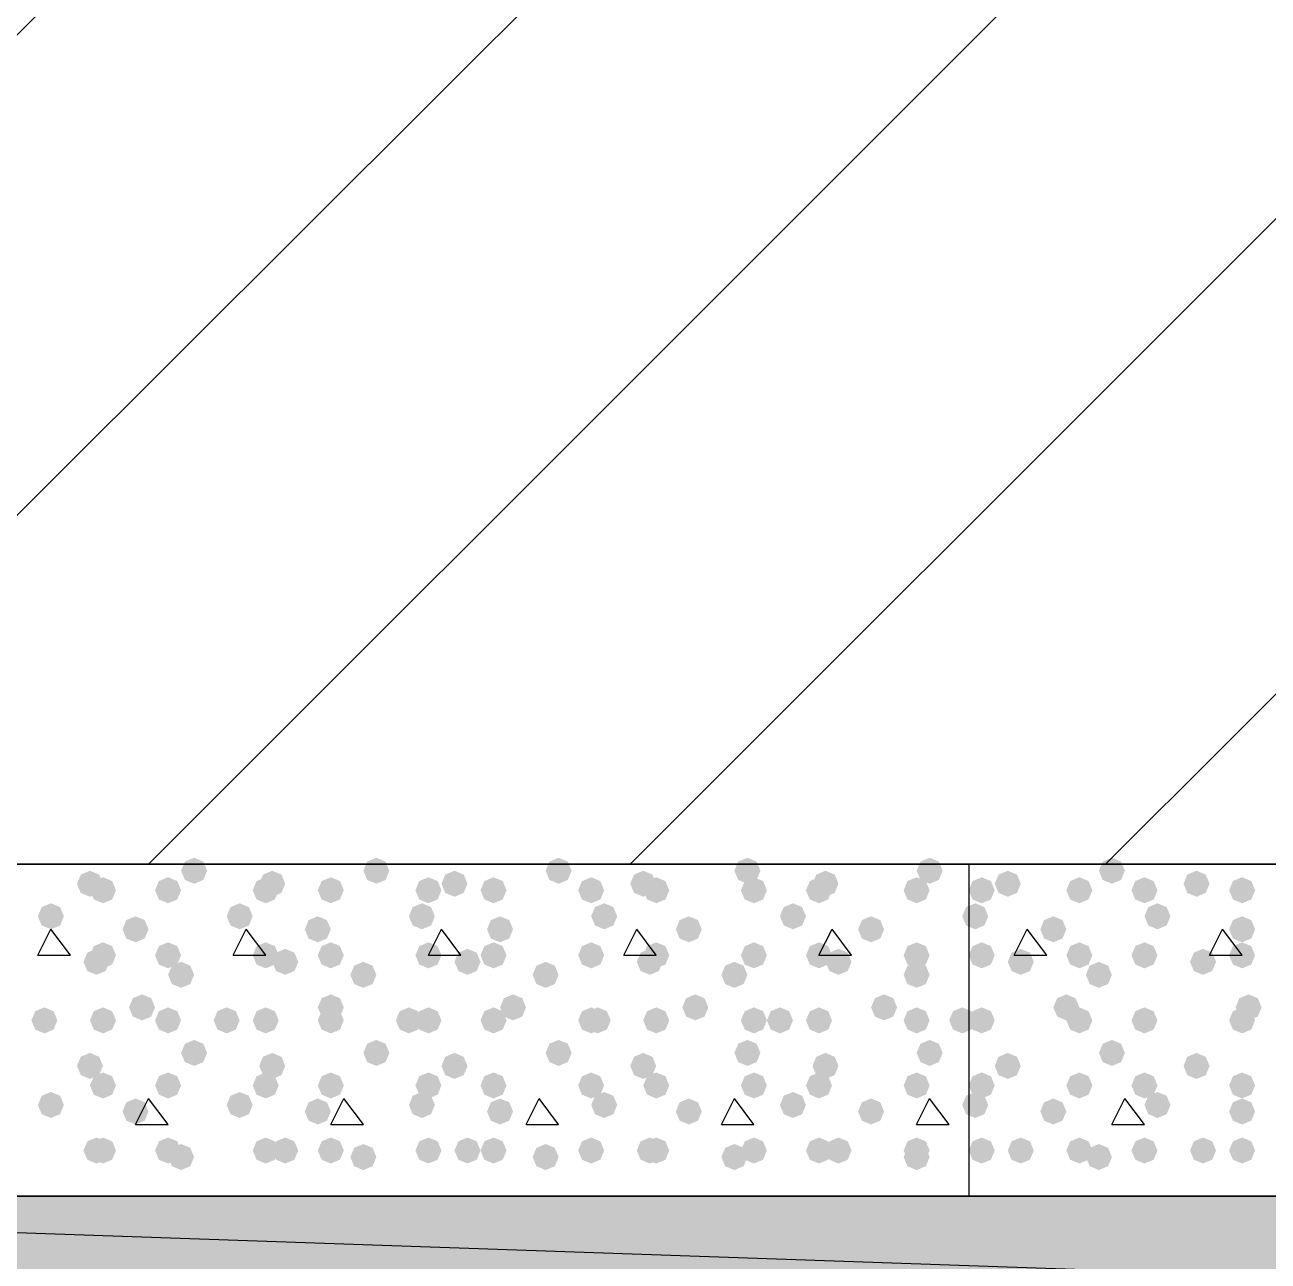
# Model space of a CAD drawing. Header units: millimetres. Extents: x 0 to 420, y 0 to 297.
# Drawn here: x 39.37 to 47.46, y 177.5 to 185.55 of the extents above; entities that cross this region are included whole.
import ezdxf

# ---------------------------------------------------------------- set-up
doc = ezdxf.new("R2010")
doc.units = ezdxf.units.MM
doc.layers.get('0').update_dxf_attribs({"linetype": 'CONTINUOUS'})

msp = doc.modelspace()

# ---------------------------------------------------------------- hatches: boundary and pattern name
at = {"true_color": 0x000008}
for points in [[(40.555333, 180.043667), (40.530463, 179.983871), (40.470667, 179.959), (40.410871, 179.983871), (40.386, 180.043667), (40.410871, 180.103462), (40.470667, 180.128333), (40.530462, 180.103463)], [(41.740667, 180.043667), (41.715796, 179.983871), (41.656, 179.959), (41.596204, 179.983871), (41.571333, 180.043667), (41.596204, 180.103462), (41.656, 180.128333), (41.715796, 180.103463)], [(42.926, 180.043667), (42.901129, 179.983871), (42.841333, 179.959), (42.781537, 179.983871), (42.756667, 180.043667), (42.781537, 180.103462), (42.841333, 180.128333), (42.901129, 180.103463)], [(44.153667, 180.043667), (44.128796, 179.983871), (44.069, 179.959), (44.009204, 179.983871), (43.984333, 180.043667), (44.009204, 180.103462), (44.069, 180.128333), (44.128796, 180.103463)], [(45.339, 180.043667), (45.314129, 179.983871), (45.254333, 179.959), (45.194538, 179.983871), (45.169667, 180.043667), (45.194537, 180.103462), (45.254333, 180.128333), (45.314129, 180.103463)], [(39.878, 179.959), (39.853129, 179.899204), (39.793333, 179.874333), (39.733537, 179.899204), (39.708667, 179.959), (39.733537, 180.018796), (39.793333, 180.043667), (39.853129, 180.018796)], [(39.962667, 179.916667), (39.937796, 179.856871), (39.878, 179.832), (39.818204, 179.856871), (39.793333, 179.916667), (39.818204, 179.976462), (39.878, 180.001333), (39.937796, 179.976463)], [(40.386, 179.916667), (40.361129, 179.856871), (40.301333, 179.832), (40.241537, 179.856871), (40.216667, 179.916667), (40.241537, 179.976462), (40.301333, 180.001333), (40.361129, 179.976463)], [(41.021, 179.916667), (40.996129, 179.856871), (40.936333, 179.832), (40.876537, 179.856871), (40.851667, 179.916667), (40.876537, 179.976462), (40.936333, 180.001333), (40.996129, 179.976463)], [(41.063333, 179.959), (41.038463, 179.899204), (40.978667, 179.874333), (40.918871, 179.899204), (40.894, 179.959), (40.918871, 180.018796), (40.978667, 180.043667), (41.038462, 180.018796)], [(41.444333, 179.916667), (41.419462, 179.856871), (41.359667, 179.832), (41.299871, 179.856871), (41.275, 179.916667), (41.299871, 179.976462), (41.359667, 180.001333), (41.419462, 179.976463)], [(42.079333, 179.916667), (42.054462, 179.856871), (41.994667, 179.832), (41.934871, 179.856871), (41.91, 179.916667), (41.934871, 179.976462), (41.994667, 180.001333), (42.054462, 179.976463)], [(42.248667, 179.959), (42.223796, 179.899204), (42.164, 179.874333), (42.104204, 179.899204), (42.079333, 179.959), (42.104204, 180.018796), (42.164, 180.043667), (42.223796, 180.018796)], [(42.502667, 179.916667), (42.477796, 179.856871), (42.418, 179.832), (42.358204, 179.856871), (42.333333, 179.916667), (42.358204, 179.976462), (42.418, 180.001333), (42.477796, 179.976463)], [(43.137667, 179.916667), (43.112796, 179.856871), (43.053, 179.832), (42.993204, 179.856871), (42.968333, 179.916667), (42.993204, 179.976462), (43.053, 180.001333), (43.112796, 179.976463)], [(43.476333, 179.959), (43.451462, 179.899204), (43.391667, 179.874333), (43.331871, 179.899204), (43.307, 179.959), (43.331871, 180.018796), (43.391667, 180.043667), (43.451462, 180.018796)], [(43.561, 179.916667), (43.536129, 179.856871), (43.476333, 179.832), (43.416537, 179.856871), (43.391667, 179.916667), (43.416537, 179.976462), (43.476333, 180.001333), (43.536129, 179.976463)], [(44.196, 179.916667), (44.171129, 179.856871), (44.111333, 179.832), (44.051537, 179.856871), (44.026667, 179.916667), (44.051537, 179.976462), (44.111333, 180.001333), (44.171129, 179.976463)], [(44.619333, 179.916667), (44.594462, 179.856871), (44.534667, 179.832), (44.474871, 179.856871), (44.45, 179.916667), (44.474871, 179.976462), (44.534667, 180.001333), (44.594462, 179.976463)], [(44.661667, 179.959), (44.636796, 179.899204), (44.577, 179.874333), (44.517204, 179.899204), (44.492333, 179.959), (44.517204, 180.018796), (44.577, 180.043667), (44.636796, 180.018796)], [(45.254333, 179.916667), (45.229462, 179.856871), (45.169667, 179.832), (45.109871, 179.856871), (45.085, 179.916667), (45.109871, 179.976462), (45.169667, 180.001333), (45.229462, 179.976463)], [(39.624, 179.747333), (39.599129, 179.687537), (39.539333, 179.662667), (39.479538, 179.687537), (39.454667, 179.747333), (39.479537, 179.807129), (39.539333, 179.832), (39.599129, 179.807129)], [(40.851667, 179.747333), (40.826796, 179.687537), (40.767, 179.662667), (40.707204, 179.687537), (40.682333, 179.747333), (40.707204, 179.807129), (40.767, 179.832), (40.826796, 179.807129)], [(42.037, 179.747333), (42.012129, 179.687537), (41.952333, 179.662667), (41.892538, 179.687537), (41.867667, 179.747333), (41.892537, 179.807129), (41.952333, 179.832), (42.012129, 179.807129)], [(43.222333, 179.747333), (43.197463, 179.687537), (43.137667, 179.662667), (43.077871, 179.687537), (43.053, 179.747333), (43.077871, 179.807129), (43.137667, 179.832), (43.197462, 179.807129)], [(44.45, 179.747333), (44.425129, 179.687537), (44.365333, 179.662667), (44.305538, 179.687537), (44.280667, 179.747333), (44.305537, 179.807129), (44.365333, 179.832), (44.425129, 179.807129)], [(40.174333, 179.662667), (40.149462, 179.602871), (40.089667, 179.578), (40.029871, 179.602871), (40.005, 179.662667), (40.029871, 179.722462), (40.089667, 179.747333), (40.149462, 179.722463)], [(41.359667, 179.662667), (41.334796, 179.602871), (41.275, 179.578), (41.215204, 179.602871), (41.190333, 179.662667), (41.215204, 179.722462), (41.275, 179.747333), (41.334796, 179.722463)], [(42.545, 179.662667), (42.520129, 179.602871), (42.460333, 179.578), (42.400538, 179.602871), (42.375667, 179.662667), (42.400537, 179.722462), (42.460333, 179.747333), (42.520129, 179.722463)], [(43.772667, 179.662667), (43.747796, 179.602871), (43.688, 179.578), (43.628204, 179.602871), (43.603333, 179.662667), (43.628204, 179.722462), (43.688, 179.747333), (43.747796, 179.722463)], [(44.958, 179.662667), (44.933129, 179.602871), (44.873333, 179.578), (44.813537, 179.602871), (44.788667, 179.662667), (44.813537, 179.722462), (44.873333, 179.747333), (44.933129, 179.722463)], [(39.920333, 179.451), (39.895463, 179.391204), (39.835667, 179.366333), (39.775871, 179.391204), (39.751, 179.451), (39.775871, 179.510796), (39.835667, 179.535667), (39.895462, 179.510796)], [(39.962667, 179.493333), (39.937796, 179.433538), (39.878, 179.408667), (39.818204, 179.433538), (39.793333, 179.493333), (39.818204, 179.553129), (39.878, 179.578), (39.937796, 179.553129)], [(40.386, 179.493333), (40.361129, 179.433538), (40.301333, 179.408667), (40.241537, 179.433538), (40.216667, 179.493333), (40.241537, 179.553129), (40.301333, 179.578), (40.361129, 179.553129)], [(41.021, 179.493333), (40.996129, 179.433538), (40.936333, 179.408667), (40.876537, 179.433538), (40.851667, 179.493333), (40.876537, 179.553129), (40.936333, 179.578), (40.996129, 179.553129)], [(41.148, 179.451), (41.123129, 179.391204), (41.063333, 179.366333), (41.003538, 179.391204), (40.978667, 179.451), (41.003537, 179.510796), (41.063333, 179.535667), (41.123129, 179.510796)], [(41.444333, 179.493333), (41.419462, 179.433538), (41.359667, 179.408667), (41.299871, 179.433538), (41.275, 179.493333), (41.299871, 179.553129), (41.359667, 179.578), (41.419462, 179.553129)], [(42.079333, 179.493333), (42.054462, 179.433538), (41.994667, 179.408667), (41.934871, 179.433538), (41.91, 179.493333), (41.934871, 179.553129), (41.994667, 179.578), (42.054462, 179.553129)], [(42.333333, 179.451), (42.308463, 179.391204), (42.248667, 179.366333), (42.188871, 179.391204), (42.164, 179.451), (42.188871, 179.510796), (42.248667, 179.535667), (42.308462, 179.510796)], [(42.502667, 179.493333), (42.477796, 179.433538), (42.418, 179.408667), (42.358204, 179.433538), (42.333333, 179.493333), (42.358204, 179.553129), (42.418, 179.578), (42.477796, 179.553129)], [(43.137667, 179.493333), (43.112796, 179.433538), (43.053, 179.408667), (42.993204, 179.433538), (42.968333, 179.493333), (42.993204, 179.553129), (43.053, 179.578), (43.112796, 179.553129)], [(43.518667, 179.451), (43.493796, 179.391204), (43.434, 179.366333), (43.374204, 179.391204), (43.349333, 179.451), (43.374204, 179.510796), (43.434, 179.535667), (43.493796, 179.510796)], [(43.561, 179.493333), (43.536129, 179.433538), (43.476333, 179.408667), (43.416537, 179.433538), (43.391667, 179.493333), (43.416537, 179.553129), (43.476333, 179.578), (43.536129, 179.553129)], [(44.196, 179.493333), (44.171129, 179.433538), (44.111333, 179.408667), (44.051537, 179.433538), (44.026667, 179.493333), (44.051537, 179.553129), (44.111333, 179.578), (44.171129, 179.553129)], [(44.619333, 179.493333), (44.594462, 179.433538), (44.534667, 179.408667), (44.474871, 179.433538), (44.45, 179.493333), (44.474871, 179.553129), (44.534667, 179.578), (44.594462, 179.553129)], [(44.746333, 179.451), (44.721462, 179.391204), (44.661667, 179.366333), (44.601871, 179.391204), (44.577, 179.451), (44.601871, 179.510796), (44.661667, 179.535667), (44.721462, 179.510796)], [(45.254333, 179.493333), (45.229462, 179.433538), (45.169667, 179.408667), (45.109871, 179.433538), (45.085, 179.493333), (45.109871, 179.553129), (45.169667, 179.578), (45.229462, 179.553129)], [(40.470667, 179.366333), (40.445796, 179.306537), (40.386, 179.281667), (40.326204, 179.306537), (40.301333, 179.366333), (40.326204, 179.426129), (40.386, 179.451), (40.445796, 179.426129)], [(41.656, 179.366333), (41.631129, 179.306537), (41.571333, 179.281667), (41.511537, 179.306537), (41.486667, 179.366333), (41.511537, 179.426129), (41.571333, 179.451), (41.631129, 179.426129)], [(42.841333, 179.366333), (42.816463, 179.306537), (42.756667, 179.281667), (42.696871, 179.306537), (42.672, 179.366333), (42.696871, 179.426129), (42.756667, 179.451), (42.816462, 179.426129)], [(44.069, 179.366333), (44.044129, 179.306537), (43.984333, 179.281667), (43.924538, 179.306537), (43.899667, 179.366333), (43.924537, 179.426129), (43.984333, 179.451), (44.044129, 179.426129)], [(45.254333, 179.366333), (45.229462, 179.306537), (45.169667, 179.281667), (45.109871, 179.306537), (45.085, 179.366333), (45.109871, 179.426129), (45.169667, 179.451), (45.229462, 179.426129)], [(40.216667, 179.154667), (40.191796, 179.094871), (40.132, 179.07), (40.072204, 179.094871), (40.047333, 179.154667), (40.072204, 179.214462), (40.132, 179.239333), (40.191796, 179.214463)], [(41.444333, 179.154667), (41.419462, 179.094871), (41.359667, 179.07), (41.299871, 179.094871), (41.275, 179.154667), (41.299871, 179.214462), (41.359667, 179.239333), (41.419462, 179.214463)], [(42.629667, 179.154667), (42.604796, 179.094871), (42.545, 179.07), (42.485204, 179.094871), (42.460333, 179.154667), (42.485204, 179.214462), (42.545, 179.239333), (42.604796, 179.214463)], [(43.815, 179.154667), (43.790129, 179.094871), (43.730333, 179.07), (43.670538, 179.094871), (43.645667, 179.154667), (43.670537, 179.214462), (43.730333, 179.239333), (43.790129, 179.214463)], [(45.042667, 179.154667), (45.017796, 179.094871), (44.958, 179.07), (44.898204, 179.094871), (44.873333, 179.154667), (44.898204, 179.214462), (44.958, 179.239333), (45.017796, 179.214463)], [(39.581667, 179.07), (39.556796, 179.010204), (39.497, 178.985333), (39.437204, 179.010204), (39.412333, 179.07), (39.437204, 179.129796), (39.497, 179.154667), (39.556796, 179.129796)], [(39.962667, 179.07), (39.937796, 179.010204), (39.878, 178.985333), (39.818204, 179.010204), (39.793333, 179.07), (39.818204, 179.129796), (39.878, 179.154667), (39.937796, 179.129796)], [(40.386, 179.07), (40.361129, 179.010204), (40.301333, 178.985333), (40.241537, 179.010204), (40.216667, 179.07), (40.241537, 179.129796), (40.301333, 179.154667), (40.361129, 179.129796)], [(40.767, 179.07), (40.742129, 179.010204), (40.682333, 178.985333), (40.622538, 179.010204), (40.597667, 179.07), (40.622537, 179.129796), (40.682333, 179.154667), (40.742129, 179.129796)], [(41.021, 179.07), (40.996129, 179.010204), (40.936333, 178.985333), (40.876537, 179.010204), (40.851667, 179.07), (40.876537, 179.129796), (40.936333, 179.154667), (40.996129, 179.129796)], [(41.444333, 179.07), (41.419462, 179.010204), (41.359667, 178.985333), (41.299871, 179.010204), (41.275, 179.07), (41.299871, 179.129796), (41.359667, 179.154667), (41.419462, 179.129796)], [(41.952333, 179.07), (41.927463, 179.010204), (41.867667, 178.985333), (41.807871, 179.010204), (41.783, 179.07), (41.807871, 179.129796), (41.867667, 179.154667), (41.927462, 179.129796)], [(42.079333, 179.07), (42.054462, 179.010204), (41.994667, 178.985333), (41.934871, 179.010204), (41.91, 179.07), (41.934871, 179.129796), (41.994667, 179.154667), (42.054462, 179.129796)], [(42.502667, 179.07), (42.477796, 179.010204), (42.418, 178.985333), (42.358204, 179.010204), (42.333333, 179.07), (42.358204, 179.129796), (42.418, 179.154667), (42.477796, 179.129796)], [(43.137667, 179.07), (43.112796, 179.010204), (43.053, 178.985333), (42.993204, 179.010204), (42.968333, 179.07), (42.993204, 179.129796), (43.053, 179.154667), (43.112796, 179.129796)], [(43.18, 179.07), (43.155129, 179.010204), (43.095333, 178.985333), (43.035538, 179.010204), (43.010667, 179.07), (43.035537, 179.129796), (43.095333, 179.154667), (43.155129, 179.129796)], [(43.561, 179.07), (43.536129, 179.010204), (43.476333, 178.985333), (43.416537, 179.010204), (43.391667, 179.07), (43.416537, 179.129796), (43.476333, 179.154667), (43.536129, 179.129796)], [(44.196, 179.07), (44.171129, 179.010204), (44.111333, 178.985333), (44.051537, 179.010204), (44.026667, 179.07), (44.051537, 179.129796), (44.111333, 179.154667), (44.171129, 179.129796)], [(44.365333, 179.07), (44.340463, 179.010204), (44.280667, 178.985333), (44.220871, 179.010204), (44.196, 179.07), (44.220871, 179.129796), (44.280667, 179.154667), (44.340462, 179.129796)], [(44.619333, 179.07), (44.594462, 179.010204), (44.534667, 178.985333), (44.474871, 179.010204), (44.45, 179.07), (44.474871, 179.129796), (44.534667, 179.154667), (44.594462, 179.129796)], [(45.254333, 179.07), (45.229462, 179.010204), (45.169667, 178.985333), (45.109871, 179.010204), (45.085, 179.07), (45.109871, 179.129796), (45.169667, 179.154667), (45.229462, 179.129796)], [(45.550667, 179.07), (45.525796, 179.010204), (45.466, 178.985333), (45.406204, 179.010204), (45.381333, 179.07), (45.406204, 179.129796), (45.466, 179.154667), (45.525796, 179.129796)], [(40.555333, 178.858333), (40.530463, 178.798537), (40.470667, 178.773667), (40.410871, 178.798537), (40.386, 178.858333), (40.410871, 178.918129), (40.470667, 178.943), (40.530462, 178.918129)], [(41.740667, 178.858333), (41.715796, 178.798537), (41.656, 178.773667), (41.596204, 178.798537), (41.571333, 178.858333), (41.596204, 178.918129), (41.656, 178.943), (41.715796, 178.918129)], [(42.926, 178.858333), (42.901129, 178.798537), (42.841333, 178.773667), (42.781537, 178.798537), (42.756667, 178.858333), (42.781537, 178.918129), (42.841333, 178.943), (42.901129, 178.918129)], [(44.153667, 178.858333), (44.128796, 178.798537), (44.069, 178.773667), (44.009204, 178.798537), (43.984333, 178.858333), (44.009204, 178.918129), (44.069, 178.943), (44.128796, 178.918129)], [(45.339, 178.858333), (45.314129, 178.798537), (45.254333, 178.773667), (45.194538, 178.798537), (45.169667, 178.858333), (45.194537, 178.918129), (45.254333, 178.943), (45.314129, 178.918129)], [(39.878, 178.773667), (39.853129, 178.713871), (39.793333, 178.689), (39.733537, 178.713871), (39.708667, 178.773667), (39.733537, 178.833462), (39.793333, 178.858333), (39.853129, 178.833463)], [(41.063333, 178.773667), (41.038463, 178.713871), (40.978667, 178.689), (40.918871, 178.713871), (40.894, 178.773667), (40.918871, 178.833462), (40.978667, 178.858333), (41.038462, 178.833463)], [(42.248667, 178.773667), (42.223796, 178.713871), (42.164, 178.689), (42.104204, 178.713871), (42.079333, 178.773667), (42.104204, 178.833462), (42.164, 178.858333), (42.223796, 178.833463)], [(43.476333, 178.773667), (43.451462, 178.713871), (43.391667, 178.689), (43.331871, 178.713871), (43.307, 178.773667), (43.331871, 178.833462), (43.391667, 178.858333), (43.451462, 178.833463)], [(44.661667, 178.773667), (44.636796, 178.713871), (44.577, 178.689), (44.517204, 178.713871), (44.492333, 178.773667), (44.517204, 178.833462), (44.577, 178.858333), (44.636796, 178.833463)], [(39.962667, 178.646667), (39.937796, 178.586871), (39.878, 178.562), (39.818204, 178.586871), (39.793333, 178.646667), (39.818204, 178.706462), (39.878, 178.731333), (39.937796, 178.706463)], [(40.386, 178.646667), (40.361129, 178.586871), (40.301333, 178.562), (40.241537, 178.586871), (40.216667, 178.646667), (40.241537, 178.706462), (40.301333, 178.731333), (40.361129, 178.706463)], [(41.021, 178.646667), (40.996129, 178.586871), (40.936333, 178.562), (40.876537, 178.586871), (40.851667, 178.646667), (40.876537, 178.706462), (40.936333, 178.731333), (40.996129, 178.706463)], [(41.444333, 178.646667), (41.419462, 178.586871), (41.359667, 178.562), (41.299871, 178.586871), (41.275, 178.646667), (41.299871, 178.706462), (41.359667, 178.731333), (41.419462, 178.706463)], [(42.079333, 178.646667), (42.054462, 178.586871), (41.994667, 178.562), (41.934871, 178.586871), (41.91, 178.646667), (41.934871, 178.706462), (41.994667, 178.731333), (42.054462, 178.706463)], [(42.502667, 178.646667), (42.477796, 178.586871), (42.418, 178.562), (42.358204, 178.586871), (42.333333, 178.646667), (42.358204, 178.706462), (42.418, 178.731333), (42.477796, 178.706463)], [(43.137667, 178.646667), (43.112796, 178.586871), (43.053, 178.562), (42.993204, 178.586871), (42.968333, 178.646667), (42.993204, 178.706462), (43.053, 178.731333), (43.112796, 178.706463)], [(43.561, 178.646667), (43.536129, 178.586871), (43.476333, 178.562), (43.416537, 178.586871), (43.391667, 178.646667), (43.416537, 178.706462), (43.476333, 178.731333), (43.536129, 178.706463)], [(44.196, 178.646667), (44.171129, 178.586871), (44.111333, 178.562), (44.051537, 178.586871), (44.026667, 178.646667), (44.051537, 178.706462), (44.111333, 178.731333), (44.171129, 178.706463)], [(44.619333, 178.646667), (44.594462, 178.586871), (44.534667, 178.562), (44.474871, 178.586871), (44.45, 178.646667), (44.474871, 178.706462), (44.534667, 178.731333), (44.594462, 178.706463)], [(45.254333, 178.646667), (45.229462, 178.586871), (45.169667, 178.562), (45.109871, 178.586871), (45.085, 178.646667), (45.109871, 178.706462), (45.169667, 178.731333), (45.229462, 178.706463)], [(39.624, 178.519667), (39.599129, 178.459871), (39.539333, 178.435), (39.479538, 178.459871), (39.454667, 178.519667), (39.479537, 178.579462), (39.539333, 178.604333), (39.599129, 178.579463)], [(40.174333, 178.477333), (40.149462, 178.417537), (40.089667, 178.392667), (40.029871, 178.417537), (40.005, 178.477333), (40.029871, 178.537129), (40.089667, 178.562), (40.149462, 178.537129)], [(40.851667, 178.519667), (40.826796, 178.459871), (40.767, 178.435), (40.707204, 178.459871), (40.682333, 178.519667), (40.707204, 178.579462), (40.767, 178.604333), (40.826796, 178.579463)], [(41.359667, 178.477333), (41.334796, 178.417537), (41.275, 178.392667), (41.215204, 178.417537), (41.190333, 178.477333), (41.215204, 178.537129), (41.275, 178.562), (41.334796, 178.537129)], [(42.037, 178.519667), (42.012129, 178.459871), (41.952333, 178.435), (41.892538, 178.459871), (41.867667, 178.519667), (41.892537, 178.579462), (41.952333, 178.604333), (42.012129, 178.579463)], [(42.545, 178.477333), (42.520129, 178.417537), (42.460333, 178.392667), (42.400538, 178.417537), (42.375667, 178.477333), (42.400537, 178.537129), (42.460333, 178.562), (42.520129, 178.537129)], [(43.222333, 178.519667), (43.197463, 178.459871), (43.137667, 178.435), (43.077871, 178.459871), (43.053, 178.519667), (43.077871, 178.579462), (43.137667, 178.604333), (43.197462, 178.579463)], [(43.772667, 178.477333), (43.747796, 178.417537), (43.688, 178.392667), (43.628204, 178.417537), (43.603333, 178.477333), (43.628204, 178.537129), (43.688, 178.562), (43.747796, 178.537129)], [(44.45, 178.519667), (44.425129, 178.459871), (44.365333, 178.435), (44.305538, 178.459871), (44.280667, 178.519667), (44.305537, 178.579462), (44.365333, 178.604333), (44.425129, 178.579463)], [(44.958, 178.477333), (44.933129, 178.417537), (44.873333, 178.392667), (44.813537, 178.417537), (44.788667, 178.477333), (44.813537, 178.537129), (44.873333, 178.562), (44.933129, 178.537129)], [(39.920333, 178.223333), (39.895463, 178.163537), (39.835667, 178.138667), (39.775871, 178.163537), (39.751, 178.223333), (39.775871, 178.283129), (39.835667, 178.308), (39.895462, 178.283129)], [(39.962667, 178.223333), (39.937796, 178.163537), (39.878, 178.138667), (39.818204, 178.163537), (39.793333, 178.223333), (39.818204, 178.283129), (39.878, 178.308), (39.937796, 178.283129)], [(40.386, 178.223333), (40.361129, 178.163537), (40.301333, 178.138667), (40.241537, 178.163537), (40.216667, 178.223333), (40.241537, 178.283129), (40.301333, 178.308), (40.361129, 178.283129)], [(41.021, 178.223333), (40.996129, 178.163537), (40.936333, 178.138667), (40.876537, 178.163537), (40.851667, 178.223333), (40.876537, 178.283129), (40.936333, 178.308), (40.996129, 178.283129)], [(41.148, 178.223333), (41.123129, 178.163537), (41.063333, 178.138667), (41.003538, 178.163537), (40.978667, 178.223333), (41.003537, 178.283129), (41.063333, 178.308), (41.123129, 178.283129)], [(41.444333, 178.223333), (41.419462, 178.163537), (41.359667, 178.138667), (41.299871, 178.163537), (41.275, 178.223333), (41.299871, 178.283129), (41.359667, 178.308), (41.419462, 178.283129)], [(42.079333, 178.223333), (42.054462, 178.163537), (41.994667, 178.138667), (41.934871, 178.163537), (41.91, 178.223333), (41.934871, 178.283129), (41.994667, 178.308), (42.054462, 178.283129)], [(42.333333, 178.223333), (42.308463, 178.163537), (42.248667, 178.138667), (42.188871, 178.163537), (42.164, 178.223333), (42.188871, 178.283129), (42.248667, 178.308), (42.308462, 178.283129)], [(42.502667, 178.223333), (42.477796, 178.163537), (42.418, 178.138667), (42.358204, 178.163537), (42.333333, 178.223333), (42.358204, 178.283129), (42.418, 178.308), (42.477796, 178.283129)], [(43.137667, 178.223333), (43.112796, 178.163537), (43.053, 178.138667), (42.993204, 178.163537), (42.968333, 178.223333), (42.993204, 178.283129), (43.053, 178.308), (43.112796, 178.283129)], [(43.518667, 178.223333), (43.493796, 178.163537), (43.434, 178.138667), (43.374204, 178.163537), (43.349333, 178.223333), (43.374204, 178.283129), (43.434, 178.308), (43.493796, 178.283129)], [(43.561, 178.223333), (43.536129, 178.163537), (43.476333, 178.138667), (43.416537, 178.163537), (43.391667, 178.223333), (43.416537, 178.283129), (43.476333, 178.308), (43.536129, 178.283129)], [(44.196, 178.223333), (44.171129, 178.163537), (44.111333, 178.138667), (44.051537, 178.163537), (44.026667, 178.223333), (44.051537, 178.283129), (44.111333, 178.308), (44.171129, 178.283129)], [(44.619333, 178.223333), (44.594462, 178.163537), (44.534667, 178.138667), (44.474871, 178.163537), (44.45, 178.223333), (44.474871, 178.283129), (44.534667, 178.308), (44.594462, 178.283129)], [(44.746333, 178.223333), (44.721462, 178.163537), (44.661667, 178.138667), (44.601871, 178.163537), (44.577, 178.223333), (44.601871, 178.283129), (44.661667, 178.308), (44.721462, 178.283129)], [(45.254333, 178.223333), (45.229462, 178.163537), (45.169667, 178.138667), (45.109871, 178.163537), (45.085, 178.223333), (45.109871, 178.283129), (45.169667, 178.308), (45.229462, 178.283129)], [(40.470667, 178.181), (40.445796, 178.121204), (40.386, 178.096333), (40.326204, 178.121204), (40.301333, 178.181), (40.326204, 178.240796), (40.386, 178.265667), (40.445796, 178.240796)], [(41.656, 178.181), (41.631129, 178.121204), (41.571333, 178.096333), (41.511537, 178.121204), (41.486667, 178.181), (41.511537, 178.240796), (41.571333, 178.265667), (41.631129, 178.240796)], [(42.841333, 178.181), (42.816463, 178.121204), (42.756667, 178.096333), (42.696871, 178.121204), (42.672, 178.181), (42.696871, 178.240796), (42.756667, 178.265667), (42.816462, 178.240796)], [(44.069, 178.181), (44.044129, 178.121204), (43.984333, 178.096333), (43.924538, 178.121204), (43.899667, 178.181), (43.924537, 178.240796), (43.984333, 178.265667), (44.044129, 178.240796)], [(45.254333, 178.181), (45.229462, 178.121204), (45.169667, 178.096333), (45.109871, 178.121204), (45.085, 178.181), (45.109871, 178.240796), (45.169667, 178.265667), (45.229462, 178.240796)]]:
    msp.add_hatch(color=0, dxfattribs=at).paths.add_polyline_path(points, flags=0)
at = {"true_color": 0x000007}
for points in [[(46.524333, 180.043667), (46.499462, 179.983871), (46.439667, 179.959), (46.379871, 179.983871), (46.355, 180.043667), (46.379871, 180.103462), (46.439667, 180.128333), (46.499462, 180.103463)], [(45.677667, 179.916667), (45.652796, 179.856871), (45.593, 179.832), (45.533204, 179.856871), (45.508333, 179.916667), (45.533204, 179.976462), (45.593, 180.001333), (45.652796, 179.976463)], [(45.847, 179.959), (45.822129, 179.899204), (45.762333, 179.874333), (45.702538, 179.899204), (45.677667, 179.959), (45.702537, 180.018796), (45.762333, 180.043667), (45.822129, 180.018796)], [(46.312667, 179.916667), (46.287796, 179.856871), (46.228, 179.832), (46.168204, 179.856871), (46.143333, 179.916667), (46.168204, 179.976462), (46.228, 180.001333), (46.287796, 179.976463)], [(46.736, 179.916667), (46.711129, 179.856871), (46.651333, 179.832), (46.591537, 179.856871), (46.566667, 179.916667), (46.591537, 179.976462), (46.651333, 180.001333), (46.711129, 179.976463)], [(47.074667, 179.959), (47.049796, 179.899204), (46.99, 179.874333), (46.930204, 179.899204), (46.905333, 179.959), (46.930204, 180.018796), (46.99, 180.043667), (47.049796, 180.018796)], [(47.371, 179.916667), (47.346129, 179.856871), (47.286333, 179.832), (47.226537, 179.856871), (47.201667, 179.916667), (47.226537, 179.976462), (47.286333, 180.001333), (47.346129, 179.976463)], [(45.635333, 179.747333), (45.610463, 179.687537), (45.550667, 179.662667), (45.490871, 179.687537), (45.466, 179.747333), (45.490871, 179.807129), (45.550667, 179.832), (45.610462, 179.807129)], [(46.820667, 179.747333), (46.795796, 179.687537), (46.736, 179.662667), (46.676204, 179.687537), (46.651333, 179.747333), (46.676204, 179.807129), (46.736, 179.832), (46.795796, 179.807129)], [(46.143333, 179.662667), (46.118463, 179.602871), (46.058667, 179.578), (45.998871, 179.602871), (45.974, 179.662667), (45.998871, 179.722462), (46.058667, 179.747333), (46.118462, 179.722463)], [(47.371, 179.662667), (47.346129, 179.602871), (47.286333, 179.578), (47.226537, 179.602871), (47.201667, 179.662667), (47.226537, 179.722462), (47.286333, 179.747333), (47.346129, 179.722463)], [(45.677667, 179.493333), (45.652796, 179.433538), (45.593, 179.408667), (45.533204, 179.433538), (45.508333, 179.493333), (45.533204, 179.553129), (45.593, 179.578), (45.652796, 179.553129)], [(45.931667, 179.451), (45.906796, 179.391204), (45.847, 179.366333), (45.787204, 179.391204), (45.762333, 179.451), (45.787204, 179.510796), (45.847, 179.535667), (45.906796, 179.510796)], [(46.312667, 179.493333), (46.287796, 179.433538), (46.228, 179.408667), (46.168204, 179.433538), (46.143333, 179.493333), (46.168204, 179.553129), (46.228, 179.578), (46.287796, 179.553129)], [(46.736, 179.493333), (46.711129, 179.433538), (46.651333, 179.408667), (46.591537, 179.433538), (46.566667, 179.493333), (46.591537, 179.553129), (46.651333, 179.578), (46.711129, 179.553129)], [(47.117, 179.451), (47.092129, 179.391204), (47.032333, 179.366333), (46.972538, 179.391204), (46.947667, 179.451), (46.972537, 179.510796), (47.032333, 179.535667), (47.092129, 179.510796)], [(47.371, 179.493333), (47.346129, 179.433538), (47.286333, 179.408667), (47.226537, 179.433538), (47.201667, 179.493333), (47.226537, 179.553129), (47.286333, 179.578), (47.346129, 179.553129)], [(46.439667, 179.366333), (46.414796, 179.306537), (46.355, 179.281667), (46.295204, 179.306537), (46.270333, 179.366333), (46.295204, 179.426129), (46.355, 179.451), (46.414796, 179.426129)], [(46.228, 179.154667), (46.203129, 179.094871), (46.143333, 179.07), (46.083537, 179.094871), (46.058667, 179.154667), (46.083537, 179.214462), (46.143333, 179.239333), (46.203129, 179.214463)], [(47.413333, 179.154667), (47.388463, 179.094871), (47.328667, 179.07), (47.268871, 179.094871), (47.244, 179.154667), (47.268871, 179.214462), (47.328667, 179.239333), (47.388462, 179.214463)], [(45.677667, 179.07), (45.652796, 179.010204), (45.593, 178.985333), (45.533204, 179.010204), (45.508333, 179.07), (45.533204, 179.129796), (45.593, 179.154667), (45.652796, 179.129796)], [(46.312667, 179.07), (46.287796, 179.010204), (46.228, 178.985333), (46.168204, 179.010204), (46.143333, 179.07), (46.168204, 179.129796), (46.228, 179.154667), (46.287796, 179.129796)], [(46.736, 179.07), (46.711129, 179.010204), (46.651333, 178.985333), (46.591537, 179.010204), (46.566667, 179.07), (46.591537, 179.129796), (46.651333, 179.154667), (46.711129, 179.129796)], [(46.736, 179.07), (46.711129, 179.010204), (46.651333, 178.985333), (46.591537, 179.010204), (46.566667, 179.07), (46.591537, 179.129796), (46.651333, 179.154667), (46.711129, 179.129796)], [(47.371, 179.07), (47.346129, 179.010204), (47.286333, 178.985333), (47.226537, 179.010204), (47.201667, 179.07), (47.226537, 179.129796), (47.286333, 179.154667), (47.346129, 179.129796)], [(46.524333, 178.858333), (46.499462, 178.798537), (46.439667, 178.773667), (46.379871, 178.798537), (46.355, 178.858333), (46.379871, 178.918129), (46.439667, 178.943), (46.499462, 178.918129)], [(45.847, 178.773667), (45.822129, 178.713871), (45.762333, 178.689), (45.702538, 178.713871), (45.677667, 178.773667), (45.702537, 178.833462), (45.762333, 178.858333), (45.822129, 178.833463)], [(47.074667, 178.773667), (47.049796, 178.713871), (46.99, 178.689), (46.930204, 178.713871), (46.905333, 178.773667), (46.930204, 178.833462), (46.99, 178.858333), (47.049796, 178.833463)], [(45.677667, 178.646667), (45.652796, 178.586871), (45.593, 178.562), (45.533204, 178.586871), (45.508333, 178.646667), (45.533204, 178.706462), (45.593, 178.731333), (45.652796, 178.706463)], [(46.312667, 178.646667), (46.287796, 178.586871), (46.228, 178.562), (46.168204, 178.586871), (46.143333, 178.646667), (46.168204, 178.706462), (46.228, 178.731333), (46.287796, 178.706463)], [(46.736, 178.646667), (46.711129, 178.586871), (46.651333, 178.562), (46.591537, 178.586871), (46.566667, 178.646667), (46.591537, 178.706462), (46.651333, 178.731333), (46.711129, 178.706463)], [(47.371, 178.646667), (47.346129, 178.586871), (47.286333, 178.562), (47.226537, 178.586871), (47.201667, 178.646667), (47.226537, 178.706462), (47.286333, 178.731333), (47.346129, 178.706463)], [(45.635333, 178.519667), (45.610463, 178.459871), (45.550667, 178.435), (45.490871, 178.459871), (45.466, 178.519667), (45.490871, 178.579462), (45.550667, 178.604333), (45.610462, 178.579463)], [(46.143333, 178.477333), (46.118463, 178.417537), (46.058667, 178.392667), (45.998871, 178.417537), (45.974, 178.477333), (45.998871, 178.537129), (46.058667, 178.562), (46.118462, 178.537129)], [(46.820667, 178.519667), (46.795796, 178.459871), (46.736, 178.435), (46.676204, 178.459871), (46.651333, 178.519667), (46.676204, 178.579462), (46.736, 178.604333), (46.795796, 178.579463)], [(47.371, 178.477333), (47.346129, 178.417537), (47.286333, 178.392667), (47.226537, 178.417537), (47.201667, 178.477333), (47.226537, 178.537129), (47.286333, 178.562), (47.346129, 178.537129)], [(45.677667, 178.223333), (45.652796, 178.163537), (45.593, 178.138667), (45.533204, 178.163537), (45.508333, 178.223333), (45.533204, 178.283129), (45.593, 178.308), (45.652796, 178.283129)], [(45.931667, 178.223333), (45.906796, 178.163537), (45.847, 178.138667), (45.787204, 178.163537), (45.762333, 178.223333), (45.787204, 178.283129), (45.847, 178.308), (45.906796, 178.283129)], [(46.312667, 178.223333), (46.287796, 178.163537), (46.228, 178.138667), (46.168204, 178.163537), (46.143333, 178.223333), (46.168204, 178.283129), (46.228, 178.308), (46.287796, 178.283129)], [(46.736, 178.223333), (46.711129, 178.163537), (46.651333, 178.138667), (46.591537, 178.163537), (46.566667, 178.223333), (46.591537, 178.283129), (46.651333, 178.308), (46.711129, 178.283129)], [(47.117, 178.223333), (47.092129, 178.163537), (47.032333, 178.138667), (46.972538, 178.163537), (46.947667, 178.223333), (46.972537, 178.283129), (47.032333, 178.308), (47.092129, 178.283129)], [(47.371, 178.223333), (47.346129, 178.163537), (47.286333, 178.138667), (47.226537, 178.163537), (47.201667, 178.223333), (47.226537, 178.283129), (47.286333, 178.308), (47.346129, 178.283129)], [(46.439667, 178.181), (46.414796, 178.121204), (46.355, 178.096333), (46.295204, 178.121204), (46.270333, 178.181), (46.295204, 178.240796), (46.355, 178.265667), (46.414796, 178.240796)]]:
    msp.add_hatch(color=0, dxfattribs=at).paths.add_polyline_path(points, flags=0)
at = {"true_color": 0x000008}
h = msp.add_hatch(color=0, dxfattribs=at)
h.paths.add_polyline_path([(378.544667, 177.927), (32.469667, 177.927), (378.544667, 165.946667)], flags=0)
h.paths.add_polyline_path([(32.469667, 177.927), (378.544667, 165.946667), (32.469667, 165.946667)], flags=0)

# ---------------------------------------------------------------- linework, layer by layer
at = {"color": 0, "true_color": 0x000007}
for points in [[(31.369, 201.252667), (31.369, 177.927), (379.603, 177.927), (379.603, 201.252667), (217.17, 201.252667), (217.17, 222.461667), (193.844333, 222.461667), (193.844333, 201.252667)], [(31.369, 201.252667), (31.369, 177.927), (379.603, 177.927), (379.603, 201.252667), (217.17, 201.252667), (217.17, 222.461667), (193.844333, 222.461667), (193.844333, 201.252667)], [(33.528002, 199.135999), (195.961001, 199.135999), (195.961001, 220.344999), (215.053334, 220.344999), (215.053334, 199.135999), (377.486334, 199.135999), (377.486334, 180.085999), (33.528002, 180.085999)], [(45.508333, 180.086), (45.508333, 177.927), (47.625, 177.927), (47.625, 180.086)]]:
    msp.add_lwpolyline(points, close=True, dxfattribs=at)
at = {"color": 0, "true_color": 0x0000fd}
msp.add_lwpolyline([(33.528, 180.086), (377.486333, 180.086), (377.486333, 199.136), (215.053333, 199.136), (215.053333, 220.345), (195.961, 220.345), (195.961, 199.136), (33.528, 199.136)], close=True, dxfattribs=at)
at = {"color": 0, "true_color": 0x000002}
for points in [[(33.909, 180.086), (53.001333, 199.136)], [(37.041667, 180.086), (56.134, 199.136)], [(40.174333, 180.086), (59.224333, 199.136)], [(43.307, 180.086), (62.357, 199.136)], [(46.397333, 180.086), (65.489667, 199.136)]]:
    msp.add_lwpolyline(points, dxfattribs=at)
at = {"color": 0, "true_color": 0x000007}
for points in [[(45.508333, 180.086), (33.528, 180.086)], [(45.804667, 179.493333), (45.889333, 179.662667)], [(46.016333, 179.493333), (45.889333, 179.662667)], [(47.074667, 179.493333), (47.159333, 179.662667)], [(47.286333, 179.493333), (47.159333, 179.662667)], [(45.804667, 179.493333), (46.016333, 179.493333)], [(47.074667, 179.493333), (47.286333, 179.493333)], [(46.439667, 178.392667), (46.524333, 178.562)], [(46.651333, 178.392667), (46.524333, 178.562)], [(46.439667, 178.392667), (46.651333, 178.392667)], [(33.528, 177.927), (45.508333, 177.927)]]:
    msp.add_lwpolyline(points, dxfattribs=at)
at = {"color": 0, "true_color": 0x000008}
for points in [[(39.454667, 179.493333), (39.539333, 179.662667)], [(39.666333, 179.493333), (39.539333, 179.662667)], [(40.724667, 179.493333), (40.809333, 179.662667)], [(40.936333, 179.493333), (40.809333, 179.662667)], [(41.994667, 179.493333), (42.079333, 179.662667)], [(42.206333, 179.493333), (42.079333, 179.662667)], [(43.264667, 179.493333), (43.349333, 179.662667)], [(43.476333, 179.493333), (43.349333, 179.662667)], [(44.534667, 179.493333), (44.619333, 179.662667)], [(44.746333, 179.493333), (44.619333, 179.662667)], [(39.454667, 179.493333), (39.666333, 179.493333)], [(40.724667, 179.493333), (40.936333, 179.493333)], [(41.994667, 179.493333), (42.206333, 179.493333)], [(43.264667, 179.493333), (43.476333, 179.493333)], [(44.534667, 179.493333), (44.746333, 179.493333)], [(40.089667, 178.392667), (40.174333, 178.562)], [(40.301333, 178.392667), (40.174333, 178.562)], [(41.359667, 178.392667), (41.444333, 178.562)], [(41.571333, 178.392667), (41.444333, 178.562)], [(42.629667, 178.392667), (42.714333, 178.562)], [(42.841333, 178.392667), (42.714333, 178.562)], [(43.899667, 178.392667), (43.984333, 178.562)], [(44.111333, 178.392667), (43.984333, 178.562)], [(45.169667, 178.392667), (45.254333, 178.562)], [(45.381333, 178.392667), (45.254333, 178.562)], [(40.089667, 178.392667), (40.301333, 178.392667)], [(41.359667, 178.392667), (41.571333, 178.392667)], [(42.629667, 178.392667), (42.841333, 178.392667)], [(43.899667, 178.392667), (44.111333, 178.392667)], [(45.169667, 178.392667), (45.381333, 178.392667)]]:
    msp.add_lwpolyline(points, dxfattribs=at)
for points in [[(378.544667, 177.927), (32.469667, 177.927), (378.544667, 165.946667)], [(32.469667, 177.927), (378.544667, 165.946667), (32.469667, 165.946667)]]:
    msp.add_lwpolyline(points, close=True, dxfattribs=at)

doc.saveas('drawing.dxf')
